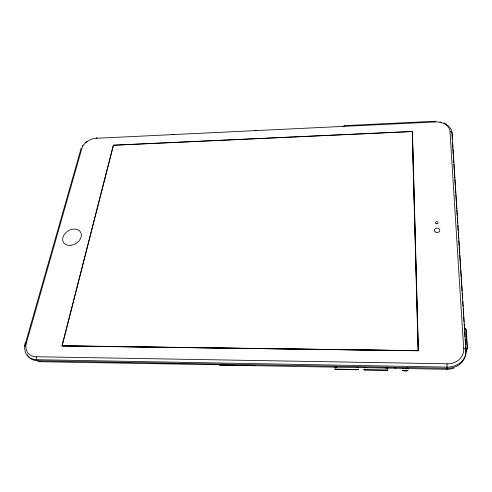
<?xml version="1.0" encoding="UTF-8"?>
<svg xmlns="http://www.w3.org/2000/svg" width="492" height="492" viewBox="0 0 492 492"><rect width="100%" height="100%" fill="white"/><g stroke="black" fill="none" stroke-linecap="round" stroke-linejoin="round"><path stroke-width="0.74" d="M435.039 121.764L435.082 121.253L344.24 125.651M24.6 346.417L25.166 343.416M61.992 345.882L113.357 145.195M452.425 142.803L452.406 142.532M26.402 342.856L26.082 344.191A15.621 12.06 -39.9 0 0 34.981 356.718L448.815 363.828A17.478 15.27 12.8 0 0 463.759 350.052L449.934 130.669A14.36 10.578 -2.3 0 0 436.552 121.893L95.048 138.35A12.737 8.911 -25.6 0 0 82.133 147.465L26.402 342.856A2.189 0.806 12.5 0 0 25.363 343.748A17.798 13.758 -40 0 0 36.672 359.701L37.743 360.771A10.812 5.074 -86 0 0 41.107 361.349M25.572 343.01L80.786 149.654A1.845 1.076 17 0 1 81.807 148.418M402.868 370.556L403.348 370.23M465.715 350.532L466.767 349.652L467.172 347.573L465.746 328.736L466.238 329.837L467.382 347.604L466.914 349.627L465.678 350.335M62.207 345.864L418.378 350.784L412.425 131.462L113.449 145.189L62.072 345.987L418.132 350.71M255.268 365.648L254.136 365.691M364.043 369.824L387.893 370.082M358.311 369.763L335.132 369.363M334.947 367.1L336.915 367.216M387.653 370.328L364.929 369.959M464.694 328.804C465.45 328.066 466.281 328.797 464.983 329M363.809 369.578L364.338 369.357M334.849 369.031L335.286 368.852M402.604 368.453L407.886 368.533L407.61 368.256M408.268 368.563L407.53 368.545M358.527 369.523L358.354 369.695M220.447 364.83L219.819 365.07L221.431 365.015M454.018 368.127L450.5 369.043L446.804 369.301L408.126 368.582M407.8 368.569L407.856 368.551A2.823 0.412 1.1 0 0 405.396 368.287M221.523 364.812L39.551 361.706M452.628 146.555L452.394 143.996M223.866 365.126L222.919 365.126M219.986 365.07L220.361 365.039M171.677 134.47L174.746 134.322M254.598 130.472L256.135 130.398M342.899 126.21L344.431 126.136M113.523 145.263L412.216 131.555L418.108 350.661L62.232 345.778M403.957 370.654L407.659 370.685L407.007 370.224M403.748 370.661L402.905 370.617M364.289 369.652L363.865 369.64M364.658 367.764L365.95 367.758M364.572 367.764L363.846 367.635A3.192 0.43 -10.5 0 1 363.926 367.456M221.295 365.089L222.839 365.119M364.879 369.959L364.105 369.916M221.677 365.089L254.032 365.679M405.396 368.403L223.227 365.138M356.251 367.579L358.613 367.499M385.599 368.127L387.911 368.084M357.561 369.51L334.898 369.092M357.653 369.517L358.262 369.541L357.942 369.369M387.456 369.787L387.911 370.021M358.127 369.209L358.582 369.449M223.866 364.873L223.743 364.824A2.232 0.32 10.8 0 1 223.965 365.144M443.889 122.76L446.638 124.267M452.388 142.717L452.689 147.366L452.714 146.241M435.088 121.253L435.156 121.911M452.486 142.735L452.689 145.933M452.271 139.691L452.043 132.938A16.365 12.066 -2.3 0 0 446.705 124.679M452.868 148.83L453.261 154.955M453.36 156.487L453.759 162.606M453.858 164.137L454.251 170.257M454.35 171.788L454.749 177.907M454.848 179.439L455.241 185.558M455.346 187.089L455.74 193.208M455.838 194.74L456.238 200.859M456.336 202.39L456.73 208.51M456.828 210.041L457.179 215.398M457.326 217.692L457.671 223.048M457.824 225.342L458.169 230.699M458.316 232.993L458.667 238.349M458.815 240.643L459.159 246M459.257 247.531L459.657 253.651M459.756 255.182L460.149 261.307M460.248 262.833L460.647 268.958M460.746 270.483L461.139 276.609M461.244 278.14L461.637 284.259M461.736 285.791L462.086 291.141M462.234 293.441L462.578 298.798M462.726 301.092L463.077 306.448M463.224 308.742L463.569 314.099M463.716 316.393L464.067 321.75M464.214 324.043L464.559 329.4M464.712 331.694L465.057 337.051M465.204 339.345L465.555 344.701M465.703 346.995L465.949 350.821A12.38 5.08 -0.3 0 1 465.617 351.743M447.093 363.865L447.007 368.293A12.134 0.627 88.5 0 1 446.601 368.865M412.321 131.389L418.243 350.667M254.881 365.335A3.339 0.51 14.6 0 1 255.243 365.605M334.886 367.112A3.155 0.4 -10.9 0 1 334.966 366.971M358.151 367.266A3.223 0.449 14.3 0 1 358.502 367.475M364.142 367.419A3.057 0.48 -8.7 0 1 364.258 367.364M387.235 367.752A3.272 0.424 14.5 0 1 387.745 368.016M403.083 368.354A3.555 0.959 -2.3 0 1 402.825 368.237M395.457 368.176A4.034 0.756 -9 0 1 394.916 367.924M407.284 368.077A4.108 0.424 19.5 0 1 407.96 368.44M408.12 370.248A2.866 0.91 1.3 0 1 405.174 370.986A2.866 0.91 1.3 0 1 402.413 370.064M27.146 354.714A17.749 13.739 -40 0 0 37.743 360.771L447.007 368.293A19.852 17.361 13 0 0 465.949 350.821L452.043 132.938A2.066 1.31 -6.7 0 0 450.063 131.702M36.328 356.811A2.183 1.033 -85.7 0 0 36.672 359.701L447.111 367.112A19.908 17.404 12.9 0 0 466.115 349.597A2.497 1.027 -0.6 0 0 463.753 348.539M96.204 138.252A1.802 0.713 85.4 0 1 97.139 137.969M440.026 122.09A16.365 12.066 -2.3 0 1 441.041 122.305M82.17 146.598A14.514 10.172 -25.7 0 1 82.877 145.552M85.737 142.588A14.514 10.172 -25.7 0 1 86.893 141.708M70.953 245.323A9.969 7.411 -31.1 0 0 80.583 232.162A9.969 7.411 -31.1 0 0 64.483 234.235A9.969 7.411 -31.1 0 0 70.953 245.323M435.721 232.113A2.688 2.165 1.8 0 0 439.83 230.391A2.688 2.165 1.8 0 0 435.875 228.368A2.688 2.165 1.8 0 0 435.721 232.113M436.084 223.651A1.335 1.07 1.4 0 0 438.126 222.796A1.335 1.07 1.4 0 0 436.164 221.806A1.335 1.07 1.4 0 0 436.084 223.651"/></g></svg>
